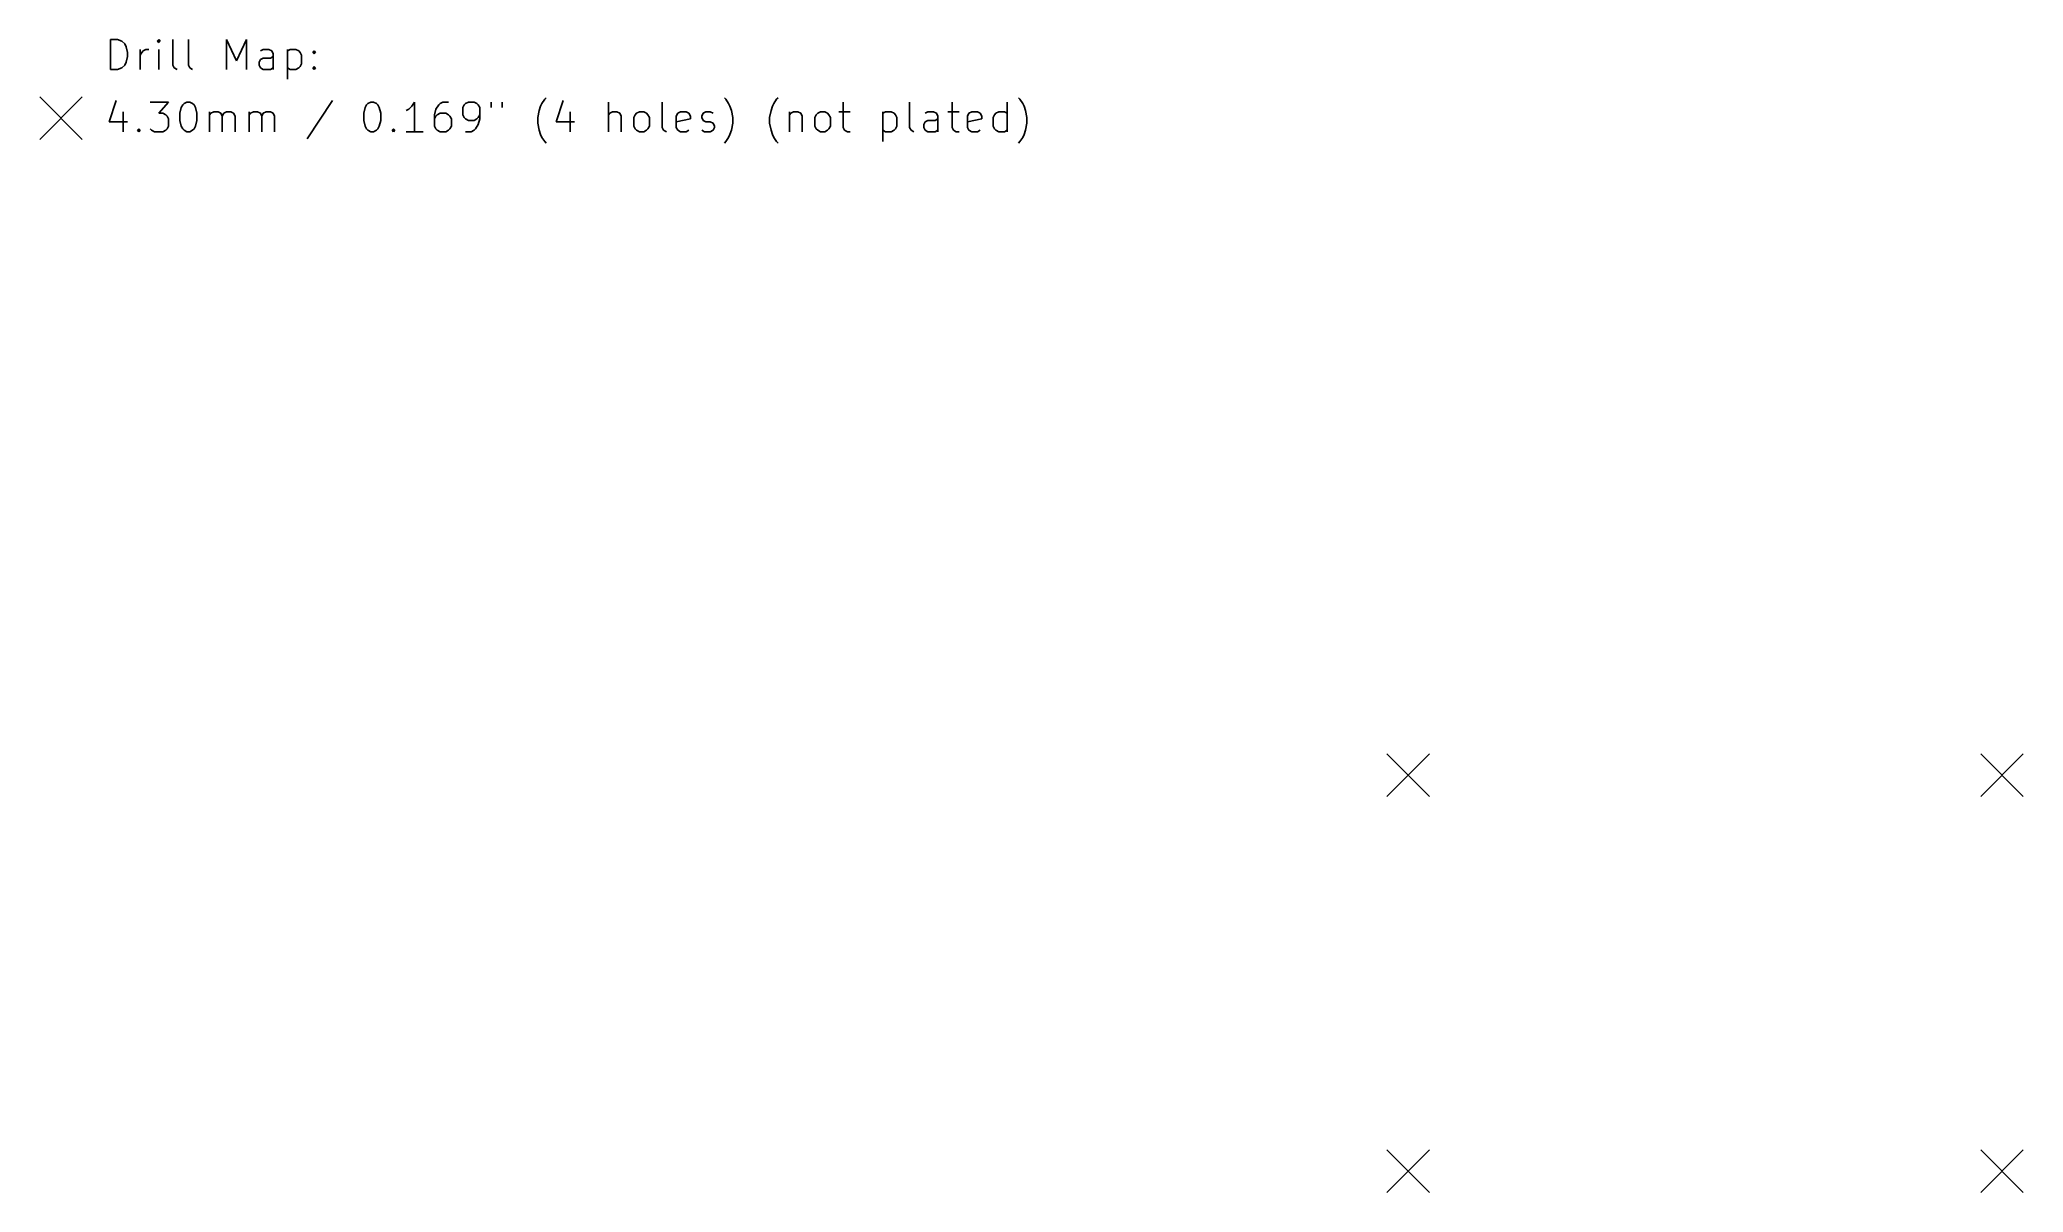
# Model space of a CAD drawing. Extents: x -4 to 196, y -118 to -2.
import ezdxf

# ---------------------------------------------------------------- set-up
doc = ezdxf.new("R2010")
doc.units = 0
doc.layers.add('BLACK', color=7, linetype='CONTINUOUS')

msp = doc.modelspace()

# ---------------------------------------------------------------- linework, layer by layer
at = {"layer": 'BLACK', "linetype": 'CONTINUOUS'}
for p, q in [((2.86428, -4.65714), (2.86428, -1.65714)), ((2.86428, -1.65714), (3.57857, -1.65714)), ((3.57857, -1.65714), (4.00714, -1.8)), ((4.00714, -1.8), (4.29286, -2.08571)), ((7.72143, -1.65714), (7.57857, -1.8)), ((7.57857, -1.8), (7.72143, -1.94286)), ((7.86428, -1.8), (7.72143, -1.65714)), ((7.72143, -1.65714), (7.72143, -1.94286)), ((7.72143, -1.94286), (7.86428, -1.8)), ((9.15, -4.22857), (9.15, -1.65714)), ((10.7214, -4.22857), (10.7214, -1.65714)), ((14.5786, -4.65714), (14.5786, -1.65714)), ((14.5786, -1.65714), (15.5786, -3.8)), ((15.5786, -3.8), (16.5786, -1.65714)), ((16.5786, -1.65714), (16.5786, -4.65714)), ((4.29286, -2.08571), (4.43571, -2.37143)), ((4.43571, -3.94286), (4.29286, -4.22857)), ((4.43571, -2.37143), (4.57857, -2.94286)), ((4.57857, -3.37143), (4.43571, -3.94286)), ((4.57857, -2.94286), (4.57857, -3.37143)), ((5.86428, -4.65714), (5.86428, -2.65714)), ((5.86428, -3.22857), (6.00714, -2.94286)), ((6.00714, -2.94286), (6.15, -2.8)), ((6.15, -2.8), (6.43571, -2.65714)), ((6.43571, -2.65714), (6.72143, -2.65714)), ((7.72143, -4.65714), (7.72143, -2.65714)), ((17.8643, -3.94286), (18.0071, -3.65714)), ((17.8643, -4.22857), (17.8643, -3.94286)), ((18.2929, -2.65714), (18.0071, -2.8)), ((18.0071, -3.65714), (18.2929, -3.51428)), ((18.8643, -2.65714), (18.2929, -2.65714)), ((18.2929, -3.51428), (19.0071, -3.51428)), ((19.15, -2.8), (18.8643, -2.65714)), ((19.0071, -3.51428), (19.2929, -3.37143)), ((19.2929, -3.08571), (19.15, -2.8)), ((19.2929, -4.65714), (19.2929, -3.08571)), ((20.7214, -2.65714), (20.7214, -5.65714)), ((20.7214, -2.8), (21.0071, -2.65714)), ((21.0071, -2.65714), (21.5786, -2.65714)), ((21.5786, -2.65714), (21.8643, -2.8)), ((21.8643, -2.8), (22.0071, -2.94286)), ((22.0071, -2.94286), (22.15, -3.22857)), ((22.15, -3.22857), (22.15, -4.08571)), ((23.2929, -2.94286), (23.4357, -2.8)), ((23.4357, -3.08571), (23.2929, -2.94286)), ((23.4357, -2.8), (23.5786, -2.94286)), ((23.4357, -2.8), (23.4357, -3.08571)), ((23.5786, -2.94286), (23.4357, -3.08571)), ((3.57857, -4.65714), (2.86428, -4.65714)), ((4.00714, -4.51429), (3.57857, -4.65714)), ((4.29286, -4.22857), (4.00714, -4.51429)), ((9.29286, -4.51429), (9.15, -4.22857)), ((9.57857, -4.65714), (9.29286, -4.51429)), ((10.8643, -4.51429), (10.7214, -4.22857)), ((11.15, -4.65714), (10.8643, -4.51429)), ((18.0071, -4.51429), (17.8643, -4.22857)), ((18.2929, -4.65714), (18.0071, -4.51429)), ((19.0071, -4.65714), (18.2929, -4.65714)), ((19.2929, -4.51429), (19.0071, -4.65714)), ((21.0071, -4.65714), (20.7214, -4.51429)), ((21.5786, -4.65714), (21.0071, -4.65714)), ((21.8643, -4.51429), (21.5786, -4.65714)), ((22.0071, -4.37143), (21.8643, -4.51429)), ((22.15, -4.08571), (22.0071, -4.37143)), ((23.2929, -4.51429), (23.4357, -4.37143)), ((23.4357, -4.65714), (23.2929, -4.51429)), ((23.4357, -4.37143), (23.5786, -4.51429)), ((23.4357, -4.37143), (23.4357, -4.65714)), ((23.5786, -4.51429), (23.4357, -4.65714)), ((-4.3, -7.45), (0, -11.75)), ((0, -7.45), (-4.3, -11.75)), ((3.43571, -7.81428), (2.72143, -9.95714)), ((6.86428, -7.95714), (8.72143, -7.95714)), ((8.72143, -7.95714), (7.72143, -9.1)), ((10.2929, -8.1), (10.5786, -7.95714)), ((10.5786, -7.95714), (10.8643, -7.95714)), ((10.8643, -7.95714), (11.15, -8.1)), ((25.2929, -7.81428), (22.7214, -11.6714)), ((28.8643, -8.1), (29.15, -7.95714)), ((29.15, -7.95714), (29.4357, -7.95714)), ((29.4357, -7.95714), (29.7214, -8.1)), ((33.5786, -7.95714), (33.2929, -8.38571)), ((33.5786, -10.9571), (33.5786, -7.95714)), ((36.4357, -7.95714), (36.15, -8.1)), ((37.0071, -7.95714), (36.4357, -7.95714)), ((39.0071, -7.95714), (38.7214, -8.1)), ((39.5786, -7.95714), (39.0071, -7.95714)), ((39.8643, -8.1), (39.5786, -7.95714)), ((41.2929, -7.95714), (41.2929, -8.52857)), ((42.4357, -7.95714), (42.4357, -8.52857)), ((46.4357, -8.1), (46.7214, -7.67143)), ((46.7214, -7.67143), (46.8643, -7.52857)), ((48.5786, -7.81428), (47.8643, -9.95714)), ((53.15, -10.9571), (53.15, -7.95714)), ((58.5786, -10.5286), (58.5786, -7.95714)), ((65.0071, -7.67143), (64.8643, -7.52857)), ((65.2929, -8.1), (65.0071, -7.67143)), ((69.8643, -8.1), (70.15, -7.67143)), ((70.15, -7.67143), (70.2929, -7.52857)), ((76.8643, -7.95714), (76.8643, -10.5286)), ((83.5786, -10.5286), (83.5786, -7.95714)), ((87.8643, -7.95714), (87.8643, -10.5286)), ((93.4357, -10.9571), (93.4357, -7.95714)), ((94.7214, -7.67143), (94.5786, -7.52857)), ((95.0071, -8.1), (94.7214, -7.67143)), ((2.72143, -9.95714), (4.57857, -9.95714)), ((4.15, -8.95714), (4.15, -10.9571)), ((7.72143, -9.1), (8.15, -9.1)), ((8.15, -9.1), (8.43571, -9.24286)), ((8.43571, -9.24286), (8.57857, -9.38571)), ((8.57857, -9.38571), (8.72143, -9.67143)), ((8.72143, -9.67143), (8.72143, -10.3857)), ((9.86428, -9.1), (10.0071, -8.52857)), ((9.86428, -9.81428), (9.86428, -9.1)), ((10.0071, -10.3857), (9.86428, -9.81428)), ((10.0071, -8.52857), (10.15, -8.24286)), ((10.15, -8.24286), (10.2929, -8.1)), ((11.15, -8.1), (11.2929, -8.24286)), ((11.2929, -8.24286), (11.4357, -8.52857)), ((11.4357, -8.52857), (11.5786, -9.1)), ((11.5786, -9.81428), (11.4357, -10.3857)), ((11.5786, -9.1), (11.5786, -9.81428)), ((12.8643, -10.9571), (12.8643, -8.95714)), ((12.8643, -9.24286), (13.0071, -9.1)), ((13.0071, -9.1), (13.2929, -8.95714)), ((13.2929, -8.95714), (13.7214, -8.95714)), ((13.7214, -8.95714), (14.0071, -9.1)), ((14.0071, -9.1), (14.15, -9.38571)), ((14.15, -9.38571), (14.2929, -9.1)), ((14.15, -9.38571), (14.15, -10.9571)), ((14.2929, -9.1), (14.5786, -8.95714)), ((14.5786, -8.95714), (15.0071, -8.95714)), ((15.0071, -8.95714), (15.2929, -9.1)), ((15.2929, -9.1), (15.4357, -9.38571)), ((15.4357, -9.38571), (15.4357, -10.9571)), ((16.8643, -10.9571), (16.8643, -8.95714)), ((16.8643, -9.24286), (17.0071, -9.1)), ((17.0071, -9.1), (17.2929, -8.95714)), ((17.2929, -8.95714), (17.7214, -8.95714)), ((17.7214, -8.95714), (18.0071, -9.1)), ((18.0071, -9.1), (18.15, -9.38571)), ((18.15, -9.38571), (18.2929, -9.1)), ((18.15, -9.38571), (18.15, -10.9571)), ((18.2929, -9.1), (18.5786, -8.95714)), ((18.5786, -8.95714), (19.0071, -8.95714)), ((19.0071, -8.95714), (19.2929, -9.1)), ((19.2929, -9.1), (19.4357, -9.38571)), ((19.4357, -9.38571), (19.4357, -10.9571)), ((28.4357, -9.1), (28.5786, -8.52857)), ((28.4357, -9.81428), (28.4357, -9.1)), ((28.5786, -10.3857), (28.4357, -9.81428)), ((28.5786, -8.52857), (28.7214, -8.24286)), ((28.7214, -8.24286), (28.8643, -8.1)), ((29.7214, -8.1), (29.8643, -8.24286)), ((29.8643, -8.24286), (30.0071, -8.52857)), ((30.0071, -8.52857), (30.15, -9.1)), ((30.15, -9.81428), (30.0071, -10.3857)), ((30.15, -9.1), (30.15, -9.81428)), ((33.0071, -8.67143), (32.7214, -8.81428)), ((33.2929, -8.38571), (33.0071, -8.67143)), ((35.7214, -8.67143), (35.5786, -9.24286)), ((35.5786, -9.24286), (35.5786, -10.3857)), ((35.7214, -9.38571), (35.5786, -9.67143)), ((36.0071, -8.24286), (35.7214, -8.67143)), ((35.8643, -9.24286), (35.7214, -9.38571)), ((36.15, -9.1), (35.8643, -9.24286)), ((36.15, -8.1), (36.0071, -8.24286)), ((36.7214, -9.1), (36.15, -9.1)), ((37.0071, -9.24286), (36.7214, -9.1)), ((37.15, -9.38571), (37.0071, -9.24286)), ((37.2929, -9.67143), (37.15, -9.38571)), ((37.2929, -10.3857), (37.2929, -9.67143)), ((38.5786, -8.24286), (38.4357, -8.52857)), ((38.4357, -8.52857), (38.4357, -9.24286)), ((38.4357, -9.24286), (38.5786, -9.52857)), ((38.7214, -8.1), (38.5786, -8.24286)), ((38.5786, -9.52857), (38.7214, -9.67143)), ((38.7214, -9.67143), (39.0071, -9.81428)), ((39.0071, -9.81428), (39.5786, -9.81428)), ((39.5786, -9.81428), (39.8643, -9.67143)), ((40.0071, -8.24286), (39.8643, -8.1)), ((39.8643, -9.67143), (40.0071, -9.52857)), ((40.15, -8.52857), (40.0071, -8.24286)), ((40.0071, -9.52857), (40.15, -9.24286)), ((40.0071, -10.2429), (40.15, -9.67143)), ((40.15, -9.67143), (40.15, -8.52857)), ((46.0071, -9.52857), (46.15, -8.81428)), ((46.0071, -10.1), (46.0071, -9.52857)), ((46.15, -8.81428), (46.2929, -8.38571)), ((46.2929, -8.38571), (46.4357, -8.1)), ((47.8643, -9.95714), (49.7214, -9.95714)), ((49.2929, -8.95714), (49.2929, -10.9571)), ((53.2929, -9.1), (53.15, -9.24286)), ((53.5786, -8.95714), (53.2929, -9.1)), ((54.0071, -8.95714), (53.5786, -8.95714)), ((54.2929, -9.1), (54.0071, -8.95714)), ((54.4357, -9.38571), (54.2929, -9.1)), ((54.4357, -10.9571), (54.4357, -9.38571)), ((55.7214, -9.52857), (55.8643, -9.24286)), ((55.7214, -10.3857), (55.7214, -9.52857)), ((55.8643, -9.24286), (56.0071, -9.1)), ((56.0071, -9.1), (56.2929, -8.95714)), ((56.2929, -8.95714), (56.7214, -8.95714)), ((56.7214, -8.95714), (57.0071, -9.1)), ((57.0071, -9.1), (57.15, -9.24286)), ((57.15, -9.24286), (57.2929, -9.52857)), ((57.2929, -9.52857), (57.2929, -10.3857)), ((60.0071, -9.38571), (60.15, -9.1)), ((60.0071, -10.5286), (60.0071, -9.38571)), ((61.4357, -9.67143), (60.0071, -9.95714)), ((60.15, -9.1), (60.4357, -8.95714)), ((60.4357, -8.95714), (61.0071, -8.95714)), ((61.0071, -8.95714), (61.2929, -9.1)), ((61.2929, -9.1), (61.4357, -9.38571)), ((61.4357, -9.38571), (61.4357, -9.67143)), ((62.5786, -9.38571), (62.7214, -9.1)), ((62.5786, -9.52857), (62.5786, -9.38571)), ((62.7214, -9.81428), (62.5786, -9.52857)), ((62.7214, -9.1), (63.0071, -8.95714)), ((63.0071, -9.95714), (62.7214, -9.81428)), ((63.0071, -8.95714), (63.4357, -8.95714)), ((63.4357, -9.95714), (63.0071, -9.95714)), ((63.4357, -8.95714), (63.7214, -9.1)), ((63.7214, -10.1), (63.4357, -9.95714)), ((65.4357, -8.38571), (65.2929, -8.1)), ((65.5786, -8.81428), (65.4357, -8.38571)), ((65.7214, -9.52857), (65.5786, -8.81428)), ((65.7214, -10.1), (65.7214, -9.52857)), ((69.4357, -9.52857), (69.5786, -8.81428)), ((69.4357, -10.1), (69.4357, -9.52857)), ((69.5786, -8.81428), (69.7214, -8.38571)), ((69.7214, -8.38571), (69.8643, -8.1)), ((71.4357, -8.95714), (71.4357, -10.9571)), ((71.4357, -9.24286), (71.5786, -9.1)), ((71.5786, -9.1), (71.8643, -8.95714)), ((71.8643, -8.95714), (72.2929, -8.95714)), ((72.2929, -8.95714), (72.5786, -9.1)), ((72.5786, -9.1), (72.7214, -9.38571)), ((72.7214, -9.38571), (72.7214, -10.9571)), ((74.0071, -9.52857), (74.15, -9.24286)), ((74.0071, -10.3857), (74.0071, -9.52857)), ((74.15, -9.24286), (74.2929, -9.1)), ((74.2929, -9.1), (74.5786, -8.95714)), ((74.5786, -8.95714), (75.0071, -8.95714)), ((75.0071, -8.95714), (75.2929, -9.1)), ((75.2929, -9.1), (75.4357, -9.24286)), ((75.4357, -9.24286), (75.5786, -9.52857)), ((75.5786, -9.52857), (75.5786, -10.3857)), ((76.4357, -8.95714), (77.5786, -8.95714)), ((80.8643, -8.95714), (80.8643, -11.9571)), ((80.8643, -9.1), (81.15, -8.95714)), ((81.15, -8.95714), (81.7214, -8.95714)), ((81.7214, -8.95714), (82.0071, -9.1)), ((82.0071, -9.1), (82.15, -9.24286)), ((82.15, -9.24286), (82.2929, -9.52857)), ((82.2929, -9.52857), (82.2929, -10.3857)), ((85.0071, -10.2429), (85.15, -9.95714)), ((85.4357, -8.95714), (85.15, -9.1)), ((85.15, -9.95714), (85.4357, -9.81428)), ((86.0071, -8.95714), (85.4357, -8.95714)), ((85.4357, -9.81428), (86.15, -9.81428)), ((86.2929, -9.1), (86.0071, -8.95714)), ((86.15, -9.81428), (86.4357, -9.67143)), ((86.4357, -9.38571), (86.2929, -9.1)), ((86.4357, -10.9571), (86.4357, -9.38571)), ((87.4357, -8.95714), (88.5786, -8.95714)), ((89.4357, -9.38571), (89.5786, -9.1)), ((89.4357, -10.5286), (89.4357, -9.38571)), ((90.8643, -9.67143), (89.4357, -9.95714)), ((89.5786, -9.1), (89.8643, -8.95714)), ((89.8643, -8.95714), (90.4357, -8.95714)), ((90.4357, -8.95714), (90.7214, -9.1)), ((90.7214, -9.1), (90.8643, -9.38571)), ((90.8643, -9.38571), (90.8643, -9.67143)), ((92.0071, -9.52857), (92.15, -9.24286)), ((92.0071, -10.3857), (92.0071, -9.52857)), ((92.15, -9.24286), (92.2929, -9.1)), ((92.2929, -9.1), (92.5786, -8.95714)), ((92.5786, -8.95714), (93.15, -8.95714)), ((93.15, -8.95714), (93.4357, -9.1)), ((95.15, -8.38571), (95.0071, -8.1)), ((95.2929, -8.81428), (95.15, -8.38571)), ((95.4357, -9.52857), (95.2929, -8.81428)), ((95.4357, -10.1), (95.4357, -9.52857)), ((5.57857, -10.8143), (5.72143, -10.6714)), ((5.72143, -10.9571), (5.57857, -10.8143)), ((5.72143, -10.6714), (5.86428, -10.8143)), ((5.72143, -10.6714), (5.72143, -10.9571)), ((5.86428, -10.8143), (5.72143, -10.9571)), ((7.00714, -10.8143), (6.86428, -10.6714)), ((7.29286, -10.9571), (7.00714, -10.8143)), ((8.15, -10.9571), (7.29286, -10.9571)), ((8.43571, -10.8143), (8.15, -10.9571)), ((8.57857, -10.6714), (8.43571, -10.8143)), ((8.72143, -10.3857), (8.57857, -10.6714)), ((10.15, -10.6714), (10.0071, -10.3857)), ((10.2929, -10.8143), (10.15, -10.6714)), ((10.5786, -10.9571), (10.2929, -10.8143)), ((10.8643, -10.9571), (10.5786, -10.9571)), ((11.15, -10.8143), (10.8643, -10.9571)), ((11.2929, -10.6714), (11.15, -10.8143)), ((11.4357, -10.3857), (11.2929, -10.6714)), ((28.7214, -10.6714), (28.5786, -10.3857)), ((28.8643, -10.8143), (28.7214, -10.6714)), ((29.15, -10.9571), (28.8643, -10.8143)), ((29.4357, -10.9571), (29.15, -10.9571)), ((29.7214, -10.8143), (29.4357, -10.9571)), ((29.8643, -10.6714), (29.7214, -10.8143)), ((30.0071, -10.3857), (29.8643, -10.6714)), ((31.2929, -10.8143), (31.4357, -10.6714)), ((31.4357, -10.9571), (31.2929, -10.8143)), ((31.4357, -10.6714), (31.5786, -10.8143)), ((31.4357, -10.6714), (31.4357, -10.9571)), ((31.5786, -10.8143), (31.4357, -10.9571)), ((34.4357, -10.9571), (32.7214, -10.9571)), ((35.5786, -10.3857), (35.7214, -10.6714)), ((35.7214, -10.6714), (35.8643, -10.8143)), ((35.8643, -10.8143), (36.15, -10.9571)), ((36.15, -10.9571), (36.7214, -10.9571)), ((36.7214, -10.9571), (37.0071, -10.8143)), ((37.0071, -10.8143), (37.15, -10.6714)), ((37.15, -10.6714), (37.2929, -10.3857)), ((38.7214, -10.9571), (39.2929, -10.9571)), ((39.2929, -10.9571), (39.5786, -10.8143)), ((39.5786, -10.8143), (39.7214, -10.6714)), ((39.7214, -10.6714), (40.0071, -10.2429)), ((46.15, -10.8143), (46.0071, -10.1)), ((46.2929, -11.2429), (46.15, -10.8143)), ((46.4357, -11.5286), (46.2929, -11.2429)), ((46.7214, -11.9571), (46.4357, -11.5286)), ((46.8643, -12.1), (46.7214, -11.9571)), ((55.8643, -10.6714), (55.7214, -10.3857)), ((56.0071, -10.8143), (55.8643, -10.6714)), ((56.2929, -10.9571), (56.0071, -10.8143)), ((56.7214, -10.9571), (56.2929, -10.9571)), ((57.0071, -10.8143), (56.7214, -10.9571)), ((57.15, -10.6714), (57.0071, -10.8143)), ((57.2929, -10.3857), (57.15, -10.6714)), ((58.7214, -10.8143), (58.5786, -10.5286)), ((59.0071, -10.9571), (58.7214, -10.8143)), ((60.15, -10.8143), (60.0071, -10.5286)), ((60.4357, -10.9571), (60.15, -10.8143)), ((61.0071, -10.9571), (60.4357, -10.9571)), ((61.2929, -10.8143), (61.0071, -10.9571)), ((62.5786, -10.8143), (62.8643, -10.9571)), ((62.8643, -10.9571), (63.4357, -10.9571)), ((63.4357, -10.9571), (63.7214, -10.8143)), ((63.8643, -10.3857), (63.7214, -10.1)), ((63.7214, -10.8143), (63.8643, -10.5286)), ((63.8643, -10.5286), (63.8643, -10.3857)), ((64.8643, -12.1), (65.0071, -11.9571)), ((65.0071, -11.9571), (65.2929, -11.5286)), ((65.2929, -11.5286), (65.4357, -11.2429)), ((65.4357, -11.2429), (65.5786, -10.8143)), ((65.5786, -10.8143), (65.7214, -10.1)), ((69.5786, -10.8143), (69.4357, -10.1)), ((69.7214, -11.2429), (69.5786, -10.8143)), ((69.8643, -11.5286), (69.7214, -11.2429)), ((70.15, -11.9571), (69.8643, -11.5286)), ((70.2929, -12.1), (70.15, -11.9571)), ((74.15, -10.6714), (74.0071, -10.3857)), ((74.2929, -10.8143), (74.15, -10.6714)), ((74.5786, -10.9571), (74.2929, -10.8143)), ((75.0071, -10.9571), (74.5786, -10.9571)), ((75.2929, -10.8143), (75.0071, -10.9571)), ((75.4357, -10.6714), (75.2929, -10.8143)), ((75.5786, -10.3857), (75.4357, -10.6714)), ((76.8643, -10.5286), (77.0071, -10.8143)), ((77.0071, -10.8143), (77.2929, -10.9571)), ((77.2929, -10.9571), (77.5786, -10.9571)), ((81.15, -10.9571), (80.8643, -10.8143)), ((81.7214, -10.9571), (81.15, -10.9571)), ((82.0071, -10.8143), (81.7214, -10.9571)), ((82.15, -10.6714), (82.0071, -10.8143)), ((82.2929, -10.3857), (82.15, -10.6714)), ((83.7214, -10.8143), (83.5786, -10.5286)), ((84.0071, -10.9571), (83.7214, -10.8143)), ((85.0071, -10.5286), (85.0071, -10.2429)), ((85.15, -10.8143), (85.0071, -10.5286)), ((85.4357, -10.9571), (85.15, -10.8143)), ((86.15, -10.9571), (85.4357, -10.9571)), ((86.4357, -10.8143), (86.15, -10.9571)), ((87.8643, -10.5286), (88.0071, -10.8143)), ((88.0071, -10.8143), (88.2929, -10.9571)), ((88.2929, -10.9571), (88.5786, -10.9571)), ((89.5786, -10.8143), (89.4357, -10.5286)), ((89.8643, -10.9571), (89.5786, -10.8143)), ((90.4357, -10.9571), (89.8643, -10.9571)), ((90.7214, -10.8143), (90.4357, -10.9571)), ((92.15, -10.6714), (92.0071, -10.3857)), ((92.2929, -10.8143), (92.15, -10.6714)), ((92.5786, -10.9571), (92.2929, -10.8143)), ((93.15, -10.9571), (92.5786, -10.9571)), ((93.4357, -10.8143), (93.15, -10.9571)), ((94.5786, -12.1), (94.7214, -11.9571)), ((94.7214, -11.9571), (95.0071, -11.5286)), ((95.0071, -11.5286), (95.15, -11.2429)), ((95.15, -11.2429), (95.2929, -10.8143)), ((95.2929, -10.8143), (95.4357, -10.1)), ((131.786, -73.834), (136.086, -78.134)), ((136.086, -73.834), (131.786, -78.134)), ((191.786, -73.834), (196.086, -78.134)), ((196.086, -73.834), (191.786, -78.134)), ((131.786, -113.834), (136.086, -118.134)), ((136.086, -113.834), (131.786, -118.134)), ((191.786, -113.834), (196.086, -118.134)), ((196.086, -113.834), (191.786, -118.134))]:
    msp.add_line(p, q, dxfattribs=at)

doc.saveas('drawing.dxf')
